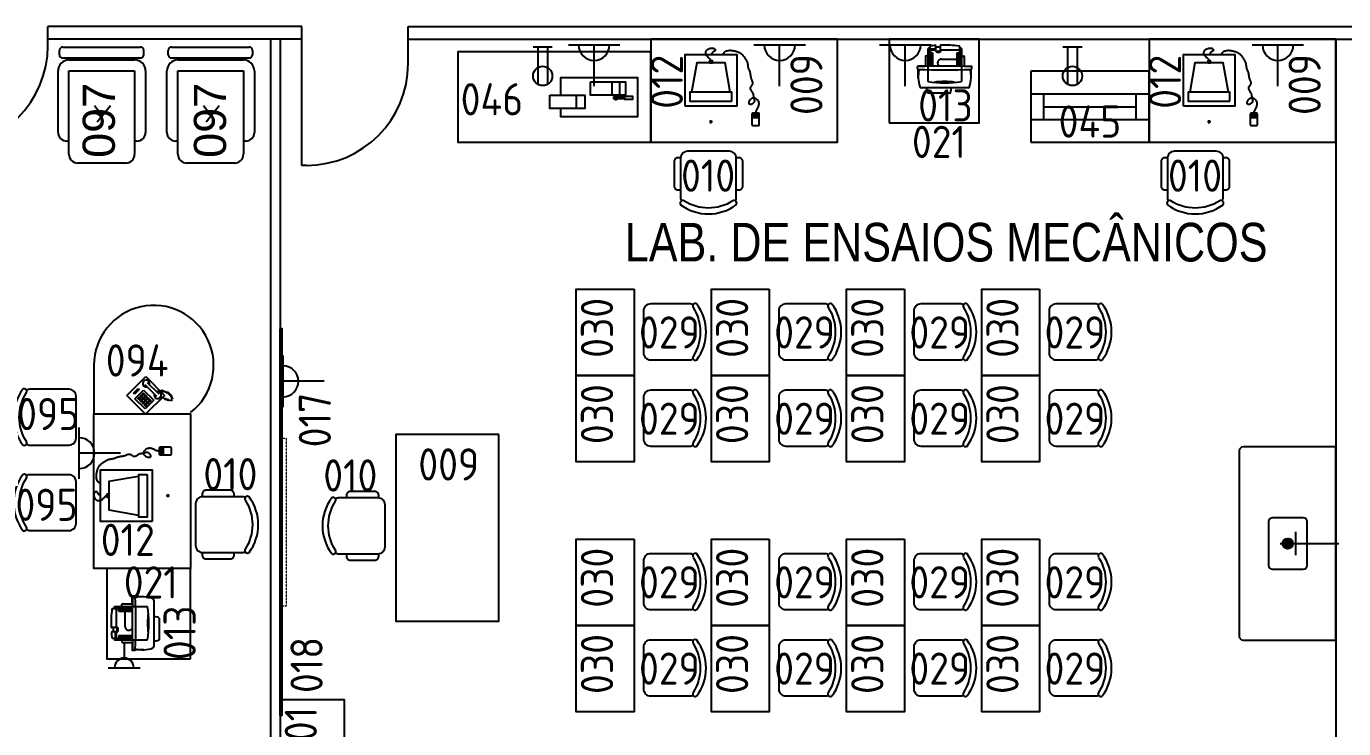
# Model space of a CAD drawing. Header units: millimetres. Extents: x 18768 to 1484868, y -11027 to 520152.
# Drawn here: x 198783 to 209015, y 401520 to 406973 of the extents above; entities that cross this region are included whole.
import ezdxf
from ezdxf.enums import TextEntityAlignment as Align

# ---------------------------------------------------------------- set-up
doc = ezdxf.new("R2010")
doc.units = ezdxf.units.MM
doc.linetypes.add('HIDDEN', pattern=[0.375, 0.25, -0.125])
for name, color, linetype in [('025', 3, 'Continuous'), ('1-PAREDES', 7, 'Continuous'), ('L018-SIMBOLO1', 3, 'Continuous'), ('L025-CONTORNO', 7, 'Continuous'), ('L025-IMPLANTAÇÃO', 1, 'Continuous'), ('L025-TEXTO', 7, 'Continuous'), ('L035-ARRANJO-ADQUIRIR', 102, 'Continuous'), ('L035-ARRANJO-EXISTENTE', 180, 'Continuous'), ('L035-TEXTO', 40, 'Continuous'), ('PAREDES', 7, 'Continuous')]:
    doc.layers.add(name, color=color, linetype=linetype)
doc.styles.add('ISO-CP--18', font='isocp.shx', dxfattribs={"width": 0.75, "height": 180})
doc.styles.add('ISO-CP--25', font='isocp.shx', dxfattribs={"height": 250})
doc.styles.get("Standard").update_dxf_attribs({"font": 'arial.ttf'})

# ---------------------------------------------------------------- blocks, each defined once
blk = doc.blocks.new('BL_SENAI_id9330510070')
at = {"layer": 'L035-ARRANJO-ADQUIRIR', "color": 0, "linetype": 'ByBlock', "lineweight": -2}
for p, q in [((0, 550), (0, 0)), ((920, 550), (0, 550)), ((920, 0), (920, 550)), ((0, 375), (920, 375)), ((100, 375), (100, 175)), ((820, 175), (820, 375)), ((100, 275), (820, 275)), ((0, 175), (920, 175)), ((0, 0), (920, 0))]:
    blk.add_line(p, q, dxfattribs=at)
at = {"layer": 'L025-TEXTO', "style": 'ISO-CP--25'}
blk.add_attdef('rmp_mt_codmaterial', (15, 15), '', height=40, dxfattribs=at)
at = {"layer": 'L025-TEXTO', "style": 'ISO-CP--25', "flags": 1}
for tag in ['rmp_mt_nomeunid', 'rmp_mt_potencia', 'rmp_mt_cod']:
    blk.add_attdef(tag, (15, 15), '', height=40, dxfattribs=at)
blk = doc.blocks.new('BL_SENAI_id9320220810')
at = {"layer": 'L025-CONTORNO', "color": 0}
blk.add_lwpolyline([(-688, 238), (112, 238), (112, 1688), (-688, 1688)], close=True, dxfattribs=at)
at = {"layer": 'L025-TEXTO', "style": 'ISO-CP--25'}
blk.add_attdef('rmp_mt_codmaterial', (15, 15), '', height=40, dxfattribs=at)
at = {"layer": 'L025-TEXTO', "style": 'ISO-CP--25', "flags": 1}
for tag in ['rmp_mt_nomeunid', 'rmp_mt_potencia', 'rmp_mt_cod']:
    blk.add_attdef(tag, (15, 15), '', height=40, dxfattribs=at)
blk = doc.blocks.new('BL_SENAI_id9320211380')
at = {"layer": 'L035-ARRANJO-ADQUIRIR', "color": 0}
for points in [[(388, -137, 0.129448), (395, -110), (395, 195, 0.414214), (341, 249), (16, 249, 0.414214), (-38, 195), (-38, -112, 0.120944), (-32, -137)], [(-38, 199), (-58, 199, 0.414214), (-88, 169), (-88, -21, 0.414214), (-58, -51), (-38, -51)], [(395, -51), (415, -51, 0.414214), (445, -21), (445, 169, 0.414214), (415, 199), (395, 199)], [(368, -137, -0.290756), (-12, -137, 0.829608), (-38, -166, 0.333333), (394, -166, 0.829608), (368, -137)]]:
    blk.add_lwpolyline(points, format="xyb", dxfattribs=at)
at = {"layer": 'L025-TEXTO', "style": 'ISO-CP--25'}
blk.add_attdef('rmp_mt_codmaterial', (15, 15), '', height=40, dxfattribs=at)
at = {"layer": 'L025-TEXTO', "style": 'ISO-CP--25', "flags": 1}
for tag in ['rmp_mt_nomeunid', 'rmp_mt_potencia', 'rmp_mt_cod']:
    blk.add_attdef(tag, (15, 15), '', height=40, dxfattribs=at)
blk = doc.blocks.new('BL_SENAI_id9300159197')
at = {"layer": 'L025-CONTORNO', "color": 0, "linetype": 'HIDDEN', "lineweight": 9}
blk.add_lwpolyline([(-650, -50), (650, -50), (650, 0), (-650, 0)], close=True, dxfattribs=at)
at = {"layer": 'L025-TEXTO', "lineweight": 9, "style": 'ISO-CP--25'}
blk.add_attdef('rmp_mt_codmaterial', (15, 15), '', height=40, dxfattribs=at)
at = {"layer": 'L025-TEXTO', "lineweight": 9, "style": 'ISO-CP--25', "flags": 1}
for tag in ['rmp_mt_nomeunid', 'rmp_mt_potencia', 'rmp_mt_cod']:
    blk.add_attdef(tag, (15, 15), '', height=40, dxfattribs=at)
blk = doc.blocks.new('BL_SENAI_id9320290690')
at = {"layer": 'L025-CONTORNO', "color": 0}
blk.add_lwpolyline([(-3131, 134), (-131, 134), (-131, 152), (-3131, 152)], close=True, dxfattribs=at)
at = {"layer": 'L025-TEXTO', "style": 'ISO-CP--25'}
blk.add_attdef('rmp_mt_codmaterial', (15, 15), '', height=40, dxfattribs=at)
at = {"layer": 'L025-TEXTO', "style": 'ISO-CP--25', "flags": 1}
for tag in ['rmp_mt_nomeunid', 'rmp_mt_potencia', 'rmp_mt_cod']:
    blk.add_attdef(tag, (15, 15), '', height=40, dxfattribs=at)
blk = doc.blocks.new('BL_SENAI_id9320211390')
at = {"layer": 'L035-ARRANJO-EXISTENTE', "color": 0}
blk.add_lwpolyline([(577, -153), (-93, -153), (-93, 297), (577, 297)], close=True, dxfattribs=at)
at = {"layer": 'L025-TEXTO', "style": 'ISO-CP--25'}
blk.add_attdef('rmp_mt_codmaterial', (15, 15), '', height=40, dxfattribs=at)
at = {"layer": 'L025-TEXTO', "style": 'ISO-CP--25', "flags": 1}
for tag in ['rmp_mt_nomeunid', 'rmp_mt_potencia', 'rmp_mt_cod']:
    blk.add_attdef(tag, (15, 15), '', height=40, dxfattribs=at)
blk = doc.blocks.new('BL_SENAI_id9370710510')
at = {"layer": 'L035-ARRANJO-ADQUIRIR', "color": 0}
for p, q in [((185, 107), (161, 107)), ((173, 95), (173, 119)), ((491, 168), (491, 85)), ((491, 142), (549, 142)), ((491, 141), (549, 141)), ((495, 168), (495, 145)), ((511, 168), (495, 168)), ((495, 145), (511, 145)), ((542, 174), (498, 174)), ((511, 145), (511, 168)), ((529, 168), (512, 168)), ((512, 168), (512, 145)), ((512, 145), (529, 145)), ((529, 145), (529, 168)), ((530, 168), (530, 145)), ((546, 168), (530, 168)), ((530, 145), (546, 145)), ((546, 145), (546, 168)), ((549, 85), (549, 168)), ((498, 78), (542, 78))]:
    blk.add_line(p, q, dxfattribs=at)
for points in [[(-27, 229), (-27, 629), (373, 629), (373, 229)], [(162, 566), (184, 566), (184, 581), (162, 581)], [(335, 266), (335, 336), (10, 336), (10, 266)]]:
    blk.add_lwpolyline(points, close=True, dxfattribs=at)
for points in [[(173, 581), (172, 586), (170, 590), (168, 593), (165, 596), (162, 598), (160, 599), (158, 600), (156, 602), (154, 603), (153, 604), (152, 606), (152, 607), (152, 609), (151, 610), (151, 611), (150, 612), (149, 613), (148, 614), (146, 615), (145, 616), (143, 617), (141, 618), (139, 620), (138, 622), (136, 624), (135, 627), (134, 630), (133, 633), (133, 637), (133, 640), (133, 644), (133, 647), (134, 650), (134, 653), (135, 656), (137, 658), (138, 661), (140, 663), (142, 665), (144, 667), (146, 668), (148, 670), (151, 671), (153, 672), (156, 673), (158, 674), (160, 675), (162, 676), (164, 676), (166, 677), (168, 678), (170, 678), (172, 679), (174, 679), (175, 679), (177, 680), (179, 680), (180, 680), (182, 680), (183, 680), (185, 680), (187, 680), (189, 679), (190, 679), (192, 678), (194, 678), (195, 677), (197, 676), (199, 675), (200, 674), (201, 672), (203, 671), (204, 670), (205, 669), (205, 667), (206, 666), (206, 665), (206, 664), (206, 663), (206, 662), (205, 660), (205, 659), (204, 658), (203, 658), (201, 657), (200, 656), (199, 655), (197, 654), (196, 653), (194, 653), (193, 652), (191, 651), (190, 650), (189, 649), (187, 648), (186, 647), (185, 645), (184, 644), (183, 642), (182, 640), (181, 637), (179, 635), (176, 632), (173, 629)], [(268, 629), (272, 638), (277, 645), (282, 650), (288, 655), (294, 657), (300, 659), (307, 661), (313, 661), (320, 662), (326, 662), (332, 661), (338, 661), (343, 660), (349, 659), (355, 658), (360, 657), (366, 656), (371, 654), (377, 652), (382, 651), (387, 649), (392, 646), (397, 644), (402, 641), (406, 637), (411, 634), (415, 630), (419, 626), (422, 621), (426, 617), (430, 612), (433, 607), (437, 602), (440, 597), (443, 591), (447, 586), (449, 580), (452, 575), (454, 570), (456, 565), (457, 560), (458, 555), (459, 550), (460, 545), (460, 540), (461, 535), (461, 531), (462, 526), (464, 521), (466, 516), (467, 511), (470, 507), (472, 502), (474, 496), (475, 491), (477, 486), (478, 481), (479, 475), (480, 470), (481, 465), (481, 459), (482, 454), (483, 449), (484, 445), (486, 440), (487, 436), (489, 432), (491, 428), (492, 425), (494, 421), (495, 418), (496, 415), (496, 411), (496, 408), (496, 405), (495, 402), (494, 398), (493, 395), (492, 393), (490, 390), (488, 387), (486, 385), (484, 382), (482, 380), (481, 377), (480, 375), (479, 372), (479, 369), (479, 366), (479, 362), (481, 359), (482, 355), (484, 352), (486, 348), (488, 345), (490, 342), (492, 338), (493, 336), (495, 333), (497, 331), (498, 329), (499, 327), (500, 326), (501, 325), (501, 325), (501, 324), (501, 324), (501, 324), (501, 324), (500, 323), (500, 322), (501, 319), (501, 316), (502, 312), (503, 308), (504, 303), (505, 298), (506, 293), (507, 287), (508, 283), (509, 278), (510, 275), (511, 271), (511, 268), (511, 265), (510, 262), (509, 259), (507, 257), (505, 254), (502, 251), (498, 248), (495, 246), (491, 244), (487, 242), (483, 241), (480, 241), (477, 241), (475, 242), (473, 243), (471, 245), (470, 247), (469, 250), (469, 253), (469, 256), (469, 259), (470, 262), (471, 265), (472, 268), (473, 271), (475, 274), (477, 277), (479, 280), (482, 283), (485, 286), (488, 289), (491, 291), (495, 293), (498, 294), (503, 294), (507, 293), (512, 292), (517, 290), (522, 287), (527, 283), (531, 279), (536, 274), (539, 269), (542, 263), (543, 257), (544, 251), (544, 245), (543, 239), (542, 233), (540, 227), (538, 221), (536, 216), (533, 210), (530, 205), (528, 199), (525, 194), (523, 189), (521, 183), (520, 177), (520, 174)], [(323, 336), (283, 566), (63, 566), (23, 336)]]:
    blk.add_lwpolyline(points, dxfattribs=at)
for centre, start, end in [((498, 168), 90, 180), ((542, 168), 0, 90), ((498, 85), 180, 270), ((542, 85), 270, 0)]:
    blk.add_arc(centre, 6.72, start, end, dxfattribs=at)
at = {"layer": 'L025-TEXTO', "style": 'ISO-CP--25'}
blk.add_attdef('rmp_mt_codmaterial', (15, 15), '', height=40, dxfattribs=at)
at = {"layer": 'L025-TEXTO', "style": 'ISO-CP--25', "flags": 1}
for tag in ['rmp_mt_nomeunid', 'rmp_mt_potencia', 'rmp_mt_cod']:
    blk.add_attdef(tag, (15, 15), '', height=40, dxfattribs=at)
blk = doc.blocks.new('BL_SENAI_id9320220790')
at = {"layer": 'L025-CONTORNO', "color": 0}
blk.add_lwpolyline([(0, 0), (0, 700), (-650, 700), (-650, 0)], close=True, dxfattribs=at)
at = {"layer": 'L025-TEXTO', "style": 'ISO-CP--18'}
blk.add_attdef('rmp_mt_codmaterial', (15, 15), '', height=40, dxfattribs=at)
at = {"layer": 'L025-TEXTO', "style": 'ISO-CP--18', "flags": 1}
for tag in ['rmp_mt_nomeunid', 'rmp_mt_potencia', 'rmp_mt_cod']:
    blk.add_attdef(tag, (15, 15), '', height=40, dxfattribs=at)
blk = doc.blocks.new('BL_SENAI_id9370720080')
at = {"layer": 'L035-ARRANJO-EXISTENTE', "color": 0}
for p, q in [((-92, 413), (-24, 413)), ((-21, 418), (-3, 418)), ((0, 357), (0, 415)), ((-209, 167), (-209, 337)), ((-169, 28), (-169, 387)), ((136, 337), (-119, 337)), ((76, 357), (-1, 357)), ((154, 322), (0, 322)), ((104, 317), (0, 317)), ((79, 337), (79, 354)), ((104, 302), (104, 322)), ((124, 285), (124, 322)), ((132, 285), (132, 322)), ((139, 322), (139, 334)), ((104, 305), (0, 305)), ((104, 302), (0, 302)), ((55, 232), (55, 112)), ((124, 92), (124, 240)), ((124, 240), (161, 240)), ((126, 275), (158, 275)), ((104, 112), (0, 112)), ((104, 110), (0, 110)), ((104, 112), (104, 92)), ((136, 77), (-119, 77)), ((-92, 2), (-24, 2)), ((76, 57), (-1, 57)), ((104, 97), (0, 97)), ((154, 92), (0, 92)), ((0, 57), (0, 0)), ((79, 77), (79, 60)), ((139, 80), (139, 92)), ((-21, -3), (-3, -3))]:
    blk.add_line(p, q, dxfattribs=at)
for centre, radius, start, end in [((-82, 161), 252, 76.9063, 107.7571), ((4596, 207), 4625, 177.4284, 182.5716), ((-21, 415), 3, 90, 177.4284), ((-7, 415), 3, 2.5716, 90), ((-4624, 207), 4625, 357.4284, 2.5716), ((-3, 415), 3, 0, 90), ((-154, 387), 15, 107.7571, 180), ((721, 207), 850, 171.2026, 188.7974), ((76, 354), 3, 0, 90), ((136, 334), 3, 0, 90), ((154, 319), 3, 7.2919, 90), ((-721, 207), 885, 4.5759, 7.2919), ((-636, 207), 517, 351.0985, 8.9015), ((25, 232), 30, 0, 142.3429), ((137, 257), 28.3, 123.367, 236.633), ((137, 257), 20.8, 123.367, 227.8145), ((119, 285), 5, 303.367, 0), ((119, 230), 5, 0, 56.633), ((122, 240), 2, 0, 47.8145), ((119, 285), 12.5, 303.367, 0), ((-721, 207), 870, 2.1781, 4.441), ((-721, 207), 885, 352.7081, 1.9536), ((158, 278), 3, 270, 4.5759), ((161, 237), 3, 1.9536, 90), ((-154, 28), 15, 180, 252.2429), ((-82, 254), 252, 252.2429, 283.0937), ((-3, 0), 3, 270, 0), ((76, 60), 3, 270, 0), ((136, 80), 3, 270, 0), ((154, 95), 3, 270, 352.7081), ((-21, 0), 3, 182.5716, 270), ((-7, 0), 3, 270, 357.4284)]:
    blk.add_arc(centre, radius, start, end, dxfattribs=at)
at = {"layer": 'L035-ARRANJO-EXISTENTE', "color": 0, "extrusion": (0, 0, -1)}
blk.add_ellipse((-169, 337), major_axis=(40, 0), ratio=0.25, start_param=3.141593, end_param=4.712389, dxfattribs=at)
at = {"layer": 'L035-ARRANJO-EXISTENTE', "color": 0}
blk.add_ellipse((-169, 167), major_axis=(40, 0), ratio=0.25, start_param=3.141593, end_param=4.712389, dxfattribs=at)
at = {"layer": 'L025-TEXTO', "style": 'ISO-CP--18'}
blk.add_attdef('rmp_mt_codmaterial', (15, 15), '', height=40, dxfattribs=at)
at = {"layer": 'L025-TEXTO', "style": 'ISO-CP--18', "flags": 1}
for tag in ['rmp_mt_nomeunid', 'rmp_mt_potencia', 'rmp_mt_cod']:
    blk.add_attdef(tag, (15, 15), '', height=40, dxfattribs=at)
blk = doc.blocks.new('BL_SENAI_id9330391500')
at = {"layer": 'L035-ARRANJO-ADQUIRIR', "color": 0, "linetype": 'ByBlock', "lineweight": -2}
for p, q in [((1196, 468), (1196, 365)), ((1256, 468), (1256, 365)), ((920, 365), (920, 261)), ((1210, 352), (1210, 336)), ((1296, 352), (1210, 352)), ((1296, 336), (1210, 336)), ((1296, 336), (1210, 336)), ((1218, 365), (1218, 352)), ((1218, 336), (1218, 328)), ((1234, 328), (1218, 328)), ((1234, 365), (1234, 352)), ((1234, 336), (1234, 328))]:
    blk.add_line(p, q, dxfattribs=at)
for points in [[(1500, 0), (1500, 0), (1500, 700), (1500, 700), (0, 700), (0, 700), (0, 0), (0, 0)], [(1031, 468), (1301, 468), (1301, 365), (1031, 365)], [(715, 365), (985, 365), (985, 261), (715, 261)], [(1296, 358), (1356, 358), (1356, 331), (1296, 331)]]:
    blk.add_lwpolyline(points, close=True, dxfattribs=at)
blk.add_lwpolyline([(798, 261), (798, 199), (1398, 199), (1398, 499), (798, 499), (798, 365)], dxfattribs=at)
at = {"layer": 'L025-TEXTO', "style": 'ISO-CP--25'}
blk.add_attdef('rmp_mt_codmaterial', (15, 15), '', height=40, dxfattribs=at)
at = {"layer": 'L025-TEXTO', "style": 'ISO-CP--25', "flags": 1}
for tag in ['rmp_mt_nomeunid', 'rmp_mt_potencia', 'rmp_mt_cod']:
    blk.add_attdef(tag, (15, 15), '', height=40, dxfattribs=at)
blk = doc.blocks.new('BL_SENAI_id9320260060')
at = {"layer": '025', "color": 0}
blk.add_lwpolyline([(-1269, -8), (1, -8), (1, 492), (-1269, 492)], close=True, dxfattribs=at)
at = {"layer": 'L025-TEXTO', "style": 'ISO-CP--18'}
blk.add_attdef('rmp_mt_codmaterial', (15, 15), '', height=40, dxfattribs=at)
at = {"layer": 'L025-TEXTO', "style": 'ISO-CP--18', "flags": 1}
for tag in ['rmp_mt_nomeunid', 'rmp_mt_potencia', 'rmp_mt_cod']:
    blk.add_attdef(tag, (15, 15), '', height=40, dxfattribs=at)
blk = doc.blocks.new('BL_SENAI_id9320211210')
at = {"layer": 'L035-ARRANJO-EXISTENTE', "color": 0}
for points in [[(246, 239, 0.129448), (219, 246), (-85, 246, 0.414214), (-139, 192), (-139, -134, 0.414214), (-85, -188), (221, -188, 0.120944), (246, -181)], [(246, 218, -0.290756), (246, -161, 0.829608), (275, -188, 0.333333), (275, 245, 0.829608), (246, 219)]]:
    blk.add_lwpolyline(points, format="xyb", dxfattribs=at)
at = {"layer": 'L025-TEXTO', "style": 'ISO-CP--25'}
blk.add_attdef('rmp_mt_codmaterial', (15, 15), '', height=40, dxfattribs=at)
at = {"layer": 'L025-TEXTO', "style": 'ISO-CP--25', "flags": 1}
for tag in ['rmp_mt_nomeunid', 'rmp_mt_potencia', 'rmp_mt_cod']:
    blk.add_attdef(tag, (15, 15), '', height=40, dxfattribs=at)
blk = doc.blocks.new('BL_SENAI_id9320291110')
for p, q in [((-185, -49), (-185, 555)), ((-160, 580), (-126, 580)), ((-100, 555), (-100, -49)), ((0, 595), (477, 595)), ((545, 527), (545, 510)), ((-85, 0), (-85, 510)), ((0, 510), (647, 510)), ((0, 0), (0, 510)), ((715, 442), (715, 68)), ((647, 0), (0, 0)), ((-126, -74), (-160, -74)), ((477, -85), (0, -85)), ((545, 0), (545, -17))]:
    blk.add_line(p, q)
for centre, radius, start, end in [((-160, 555), 25.5, 90, 180), ((-126, 555), 25.5, 0, 90), ((0, 510), 85, 90, 180), ((477, 527), 68, 360, 90), ((647, 442), 68, 360, 90), ((0, 0), 85, 180, 270), ((647, 68), 68, 270, 0), ((-160, -49), 25.5, 180, 270), ((-126, -49), 25.5, 270, 360), ((477, -17), 68, 270, 360)]:
    blk.add_arc(centre, radius, start, end)
at = {"layer": 'L025-CONTORNO'}
for p, q in [((271, 322), (397, 219)), ((349, 259), (272, 198))]:
    blk.add_line(p, q, dxfattribs=at)
at = {"layer": 'L025-TEXTO'}
blk.add_attdef('rmp_mt_codmaterial', (89, 56), '', height=40, dxfattribs=at)
at = {"layer": 'L025-TEXTO', "flags": 1}
for tag in ['rmp_mt_nomeunid', 'rmp_mt_potencia', 'rmp_mt_cod']:
    blk.add_attdef(tag, (89, 56), '', height=40, dxfattribs=at)
blk = doc.blocks.new('BL_SENAI_id9320210370')
at = {"layer": 'L035-ARRANJO-ADQUIRIR', "color": 0}
for points in [[(-146, 159, 0.129448), (-139, 186), (-139, 490, 0.414214), (-193, 544), (-518, 544, 0.414214), (-572, 490), (-572, 184, 0.120944), (-566, 159)], [(-166, 158, -0.290756), (-546, 158, 0.829608), (-572, 130, 0.333333), (-140, 130, 0.829608), (-166, 158)]]:
    blk.add_lwpolyline(points, format="xyb", dxfattribs=at)
at = {"layer": 'L025-TEXTO', "style": 'ISO-CP--25'}
blk.add_attdef('rmp_mt_codmaterial', (15, 15), '', height=40, dxfattribs=at)
at = {"layer": 'L025-TEXTO', "style": 'ISO-CP--25', "flags": 1}
for tag in ['rmp_mt_nomeunid', 'rmp_mt_potencia', 'rmp_mt_cod']:
    blk.add_attdef(tag, (15, 15), '', height=40, dxfattribs=at)
blk = doc.blocks.new('BL_SENAI_id9320221610')
at = {"layer": 'L035-ARRANJO-ADQUIRIR', "color": 0}
blk.add_line((-640, -321), (-262, -321), dxfattribs=at)
blk.add_lwpolyline([(-262, 429), (938, 429), (938, -321), (-262, -321)], close=True, dxfattribs=at)
blk.add_arc((-640, 144), 465, 37.7997, 270, dxfattribs=at)
at = {"layer": 'L025-TEXTO', "style": 'ISO-CP--25'}
blk.add_attdef('rmp_mt_codmaterial', (15, 15), '', height=40, dxfattribs=at)
at = {"layer": 'L025-TEXTO', "style": 'ISO-CP--25', "flags": 1}
for tag in ['rmp_mt_nomeunid', 'rmp_mt_potencia', 'rmp_mt_cod']:
    blk.add_attdef(tag, (15, 15), '', height=40, dxfattribs=at)
blk = doc.blocks.new('RECTANG')
for p, q in [((1, 1), (0, 1)), ((0, 1), (0, 0)), ((1, 0), (1, 1)), ((0, 0), (1, 0))]:
    blk.add_line(p, q)

msp = doc.modelspace()

# ---------------------------------------------------------------- hatches: boundary and pattern name
at = {"layer": 'L025-IMPLANTAÇÃO', "linetype": 'Continuous'}
h = msp.add_hatch(dxfattribs=at)
h.set_pattern_fill('ANSI31', color=256, scale=16, angle=630, style=0)
h.set_pattern_definition([(315, (132094.5776, 488659.6398), (1.414213562, 1.414213562), [])])
h.paths.add_polyline_path([(208621.154, 402956.675, 0.414213562), (208581.154, 402996.675, 0.414213562), (208541.154, 402956.675)])
h.paths.add_polyline_path([(208581.154, 402916.675, 0.414213562), (208621.154, 402956.675), (208541.154, 402956.675, 0.414213562)])

# ---------------------------------------------------------------- linework, layer by layer
at = {"layer": '1-PAREDES'}
for q in [(208954.692, 399430.928), (208954.692, 399373.687)]:
    msp.add_line((208954.692, 406873.687), q, dxfattribs=at)
at = {"layer": 'DEFPOINTS'}
for p, q in [((200923.482, 406874.251), (200923.482, 406972.687)), ((201748.482, 406683.38), (201748.482, 406972.687)), ((200958.482, 405893.38), (200923.482, 405893.38))]:
    msp.add_line(p, q, dxfattribs=at)
at = {"layer": 'L018-SIMBOLO1'}
for p, q in [((202718.437, 406812.641), (202868.437, 406812.641)), ((202755.937, 406812.641), (202755.937, 406522.689)), ((202830.937, 406812.641), (202830.937, 406522.689)), ((206833.598, 406812.641), (206983.598, 406812.641)), ((206871.098, 406812.641), (206871.098, 406522.689)), ((206946.098, 406812.641), (206946.098, 406522.689)), ((199704.105, 404190.582), (199793.908, 404100.779)), ((199722.066, 404208.542), (199811.869, 404118.74)), ((199674.291, 404099.984), (199674.291, 404099.984)), ((199691.129, 404116.822), (199691.129, 404116.822)), ((199707.967, 404099.984), (199707.967, 404099.984)), ((199825.007, 404142.07), (199839.375, 404149.254)), ((199826.826, 404098.552), (199853.743, 404084.596)), ((199835.783, 404138.478), (199850.151, 404145.662)), ((199846.559, 404134.886), (199860.928, 404142.07)), ((199853.743, 404077.412), (199868.112, 404084.596)), ((199857.336, 404131.294), (199871.704, 404138.478)), ((199868.112, 404127.702), (199882.48, 404134.886)), ((199878.888, 404124.109), (199893.257, 404131.294)), ((199886.072, 404116.925), (199900.441, 404124.109)), ((199893.257, 404109.741), (199907.625, 404116.925)), ((199900.441, 404102.557), (199914.809, 404109.741)), ((199904.033, 404091.78), (199918.401, 404098.965)), ((199907.625, 404081.004), (199921.993, 404088.188)), ((199657.453, 404083.146), (199657.453, 404083.146)), ((199674.291, 404066.308), (199674.291, 404066.308)), ((199691.129, 404083.146), (199691.129, 404083.146)), ((199691.129, 404049.47), (199691.129, 404049.47)), ((199707.967, 404066.308), (199707.967, 404066.308)), ((199707.967, 404032.632), (199707.967, 404032.632)), ((199724.805, 404083.146), (199724.805, 404083.146)), ((199724.805, 404049.47), (199724.805, 404049.47)), ((199741.643, 404066.308), (199741.643, 404066.308)), ((199864.52, 404073.82), (199878.888, 404081.004)), ((199875.296, 404070.228), (199889.664, 404077.412)), ((199886.072, 404066.636), (199900.441, 404073.82)), ((199904.287, 404067.436), (199918.656, 404074.62)), ((199542.641, 402192.36), (199542.641, 402067.36)), ((199417.641, 401992.36), (199667.641, 401992.36))]:
    msp.add_line(p, q, dxfattribs=at)
for points in [[(199657.453, 404074.661), (199665.938, 404083.146), (199657.453, 404091.632), (199648.968, 404083.146)], [(199674.291, 404091.499), (199682.776, 404099.984), (199674.291, 404108.47), (199665.806, 404099.984)], [(199691.129, 404108.337), (199699.614, 404116.822), (199691.129, 404125.308), (199682.644, 404116.822)], [(199691.129, 404074.661), (199699.614, 404083.146), (199691.129, 404091.632), (199682.644, 404083.146)], [(199707.967, 404091.499), (199716.452, 404099.984), (199707.967, 404108.47), (199699.482, 404099.984)], [(199724.805, 404074.661), (199733.29, 404083.146), (199724.805, 404091.632), (199716.32, 404083.146)], [(199674.291, 404057.823), (199682.776, 404066.308), (199674.291, 404074.794), (199665.806, 404066.308)], [(199691.129, 404040.985), (199699.614, 404049.47), (199691.129, 404057.956), (199682.644, 404049.47)], [(199707.967, 404057.823), (199716.452, 404066.308), (199707.967, 404074.794), (199699.482, 404066.308)], [(199707.967, 404024.147), (199716.452, 404032.632), (199707.967, 404041.118), (199699.482, 404032.632)], [(199724.805, 404040.985), (199733.29, 404049.47), (199724.805, 404057.956), (199716.32, 404049.47)], [(199741.643, 404057.823), (199750.128, 404066.308), (199741.643, 404074.794), (199733.158, 404066.308)]]:
    msp.add_lwpolyline(points, close=True, dxfattribs=at)
for centre in [(202793.437, 406587.641), (206908.598, 406587.641)]:
    msp.add_circle(centre, 75, dxfattribs=at)
for centre, radius, start, end in [((199713.086, 404199.562), 26.623, 343.4914645, 286.5085355), ((199802.888, 404109.76), 26.623, 163.4914645, 106.5085355), ((199542.641, 401992.36), 75, 0, 180)]:
    msp.add_arc(centre, radius, start, end, dxfattribs=at)
at = {"layer": 'L025-IMPLANTAÇÃO', "linetype": 'Continuous'}
for p, q in [((208641.84, 403047.078), (208641.84, 402867.078)), ((208521.84, 402957.078), (208976.84, 402957.078))]:
    msp.add_line(p, q, dxfattribs=at)
for points in [[(208234.692, 402207.078), (208954.692, 402207.078), (208954.692, 403707.078), (208234.692, 403707.078, 0.414213562), (208204.692, 403677.078), (208204.692, 402237.078, 0.414213562)], [(208431.84, 403127.078), (208431.84, 402787.078, 0.414213562), (208461.84, 402757.078), (208701.84, 402757.078, 0.414213562), (208731.84, 402787.078), (208731.84, 403127.078, 0.414213562), (208701.84, 403157.078), (208461.84, 403157.078, 0.414213562)]]:
    msp.add_lwpolyline(points, format="xyb", close=True, dxfattribs=at)
msp.add_circle((208581.154, 402956.675), 40, dxfattribs=at)
at = {"layer": 'L035-ARRANJO-ADQUIRIR', "color": 100}
for p, q in [((202992.761, 406828.156), (203392.761, 406828.156)), ((203192.761, 406508.156), (203192.761, 406828.156)), ((204434.294, 406828.156), (204834.294, 406828.156)), ((204634.294, 406508.156), (204634.294, 406828.156)), ((205410.329, 406828.156), (205810.329, 406828.156)), ((205610.329, 406508.156), (205610.329, 406828.156)), ((208304.294, 406828.156), (208704.294, 406828.156)), ((208504.294, 406508.156), (208504.294, 406828.156)), ((200776.652, 404016.62), (200776.652, 404416.62)), ((201096.652, 404216.62), (200776.652, 404216.62)), ((199192.822, 403458.625), (199192.822, 403858.625)), ((199512.822, 403658.625), (199192.822, 403658.625))]:
    msp.add_line(p, q, dxfattribs=at)
for centre, start, end in [((203192.761, 406828.156), 180, 0), ((204634.294, 406828.156), 180, 0), ((205610.329, 406828.156), 180, 0), ((208504.294, 406828.156), 180, 0), ((200776.652, 404216.62), 270, 90), ((199192.822, 403658.625), 270, 90)]:
    msp.add_arc(centre, 120, start, end, dxfattribs=at)
at = {"layer": 'PAREDES'}
for p, q in [((200923.482, 406972.687), (198949.926, 406972.687)), ((198949.926, 406822.687), (198949.926, 406972.687)), ((201748.482, 406972.687), (209187.176, 406972.687)), ((200923.482, 406873.687), (198949.926, 406873.687)), ((200678.375, 406873.687), (200678.375, 399373.687)), ((200753.375, 406873.687), (200753.375, 399373.687)), ((200923.482, 405893.38), (200923.482, 406874.251)), ((201748.482, 406873.687), (209187.176, 406873.687))]:
    msp.add_line(p, q, dxfattribs=at)
for centre in [(198159.926, 406822.687), (200958.482, 406683.38)]:
    msp.add_arc(centre, 790, 270, 0, dxfattribs=at)

# ---------------------------------------------------------------- block references
at = {"layer": 'L018-SIMBOLO1', "rotation": 45}
for p, xscale, yscale, zscale in [((199856.006, 404107.578), -208.4141715587441, 205.8434585058421, 208.4141715587442), ((199660.259, 404153.305), -51.5937499999953, 11.90625, 51.59375), ((199772.513, 404069.115), -95.25000000001029, 111.125, 95.25)]:
    msp.add_blockref('RECTANG', p, dxfattribs=dict(at, xscale=xscale, yscale=yscale, zscale=zscale))
at = {"layer": 'L035-ARRANJO-ADQUIRIR'}
ref = msp.add_blockref('BL_SENAI_id9320220810', (203396.525, 406185.511), dxfattribs=dict(at, rotation=270))
ref.add_attrib('rmp_mt_codmaterial', '009', dxfattribs={"layer": 'L025-TEXTO', "height": 250, "rotation": 90, "style": 'ISO-CP--25'}).set_placement((204967.145, 406521.118), align=Align.CENTER)
ref = msp.add_blockref('BL_SENAI_id9320220790', (205484.692, 406223.687), dxfattribs=dict(at, rotation=270))
ref.add_attrib('rmp_mt_codmaterial', '021', dxfattribs={"layer": 'L025-TEXTO', "height": 250, "style": 'ISO-CP--18'}).set_placement((205871.638, 406075.881), align=Align.MIDDLE)
ref = msp.add_blockref('BL_SENAI_id9320220810', (207266.525, 406185.511), dxfattribs=dict(at, rotation=270))
ref.add_attrib('rmp_mt_codmaterial', '009', dxfattribs={"layer": 'L025-TEXTO', "height": 250, "rotation": 90, "style": 'ISO-CP--25'}).set_placement((208837.145, 406521.118), align=Align.CENTER)
ref = msp.add_blockref('BL_SENAI_id9320291110', (199113.863, 406626.512), dxfattribs=dict(at, rotation=270))
ref.add_attrib('rmp_mt_codmaterial', '097', (199470.521, 405951.705), dxfattribs={"layer": 'L025-TEXTO', "height": 250, "rotation": 90})
ref = msp.add_blockref('BL_SENAI_id9320291110', (199959.527, 406626.512), dxfattribs=dict(at, rotation=270))
ref.add_attrib('rmp_mt_codmaterial', '097', (200334.01, 405951.705), dxfattribs={"layer": 'L025-TEXTO', "height": 250, "rotation": 90})
ref = msp.add_blockref('BL_SENAI_id9330391500', (202134.692, 406073.687), dxfattribs=at)
ref.add_attrib('rmp_mt_codmaterial', '046', dxfattribs={"layer": 'L025-TEXTO', "height": 250, "style": 'ISO-CP--25'}).set_placement((202399.195, 406407.023), align=Align.MIDDLE)
ref = msp.add_blockref('BL_SENAI_id9370710510', (203927.328, 406124.543), dxfattribs=at)
ref.add_attrib('rmp_mt_codmaterial', '012', dxfattribs={"layer": 'L025-TEXTO', "height": 250, "rotation": 90, "style": 'ISO-CP--25'}).set_placement((203757.745, 406542.421), align=Align.MIDDLE)
ref = msp.add_blockref('BL_SENAI_id9370720080', (206123.462, 406663.26), dxfattribs=dict(at, rotation=89.99999999999999))
ref.add_attrib('rmp_mt_codmaterial', '013', dxfattribs={"layer": 'L025-TEXTO', "height": 250, "style": 'ISO-CP--18'}).set_placement((205922.452, 406233.854), align=Align.CENTER)
ref = msp.add_blockref('BL_SENAI_id9370710510', (207797.328, 406124.543), dxfattribs=at)
ref.add_attrib('rmp_mt_codmaterial', '012', dxfattribs={"layer": 'L025-TEXTO', "height": 250, "rotation": 90, "style": 'ISO-CP--25'}).set_placement((207627.745, 406542.421), align=Align.MIDDLE)
ref = msp.add_blockref('BL_SENAI_id9330510070', (206584.692, 406073.687), dxfattribs=at)
ref.add_attrib('rmp_mt_codmaterial', '045', dxfattribs={"layer": 'L025-TEXTO', "height": 250, "style": 'ISO-CP--25'}).set_placement((207044.563, 406234.226), align=Align.MIDDLE)
ref = msp.add_blockref('BL_SENAI_id9320211380', (203902.595, 405753.97), dxfattribs=at)
ref.add_attrib('rmp_mt_codmaterial', '010', dxfattribs={"layer": 'L025-TEXTO', "height": 250, "style": 'ISO-CP--25'}).set_placement((204078.544, 405688.553), align=Align.CENTER)
ref = msp.add_blockref('BL_SENAI_id9320211380', (207684.728, 405753.97), dxfattribs=at)
ref.add_attrib('rmp_mt_codmaterial', '010', dxfattribs={"layer": 'L025-TEXTO', "height": 250, "style": 'ISO-CP--25'}).set_placement((207860.678, 405688.553), align=Align.CENTER)
ref = msp.add_blockref('BL_SENAI_id9320211390', (203350.855, 404353.766), dxfattribs=dict(at, rotation=90))
ref.add_attrib('rmp_mt_codmaterial', '030', dxfattribs={"layer": 'L025-TEXTO', "height": 250, "rotation": 90, "style": 'ISO-CP--25'}).set_placement((203214.829, 404631.519), align=Align.MIDDLE)
ref = msp.add_blockref('BL_SENAI_id9320211390', (204400.855, 404353.766), dxfattribs=dict(at, rotation=90))
ref.add_attrib('rmp_mt_codmaterial', '030', dxfattribs={"layer": 'L025-TEXTO', "height": 250, "rotation": 90, "style": 'ISO-CP--25'}).set_placement((204264.829, 404631.519), align=Align.MIDDLE)
ref = msp.add_blockref('BL_SENAI_id9320211390', (205450.855, 404353.766), dxfattribs=dict(at, rotation=90))
ref.add_attrib('rmp_mt_codmaterial', '030', dxfattribs={"layer": 'L025-TEXTO', "height": 250, "rotation": 90, "style": 'ISO-CP--25'}).set_placement((205314.829, 404631.519), align=Align.MIDDLE)
ref = msp.add_blockref('BL_SENAI_id9320211390', (206500.855, 404353.766), dxfattribs=dict(at, rotation=90))
ref.add_attrib('rmp_mt_codmaterial', '030', dxfattribs={"layer": 'L025-TEXTO', "height": 250, "rotation": 90, "style": 'ISO-CP--25'}).set_placement((206364.829, 404631.519), align=Align.MIDDLE)
ref = msp.add_blockref('BL_SENAI_id9320221610', (199628.689, 403701.083), dxfattribs=dict(at, rotation=270))
ref.add_attrib('rmp_mt_codmaterial', '094', dxfattribs={"layer": 'L025-TEXTO', "height": 250, "style": 'ISO-CP--25'}).set_placement((199643.689, 404378.766), align=Align.MIDDLE)
ref = msp.add_blockref('BL_SENAI_id9320211210', (203715.622, 404571.529), dxfattribs=at)
ref.add_attrib('rmp_mt_codmaterial', '029', dxfattribs={"layer": 'L025-TEXTO', "height": 250, "style": 'ISO-CP--25'}).set_placement((203778.166, 404596.154), align=Align.MIDDLE)
ref = msp.add_blockref('BL_SENAI_id9320211210', (204765.622, 404571.529), dxfattribs=at)
ref.add_attrib('rmp_mt_codmaterial', '029', dxfattribs={"layer": 'L025-TEXTO', "height": 250, "style": 'ISO-CP--25'}).set_placement((204828.166, 404596.154), align=Align.MIDDLE)
ref = msp.add_blockref('BL_SENAI_id9320211210', (205815.622, 404571.529), dxfattribs=at)
ref.add_attrib('rmp_mt_codmaterial', '029', dxfattribs={"layer": 'L025-TEXTO', "height": 250, "style": 'ISO-CP--25'}).set_placement((205878.166, 404596.154), align=Align.MIDDLE)
ref = msp.add_blockref('BL_SENAI_id9320211210', (206865.622, 404571.529), dxfattribs=at)
ref.add_attrib('rmp_mt_codmaterial', '029', dxfattribs={"layer": 'L025-TEXTO', "height": 250, "style": 'ISO-CP--25'}).set_placement((206928.166, 404596.154), align=Align.MIDDLE)
ref = msp.add_blockref('BL_SENAI_id9320290690', (200618.986, 401492.753), dxfattribs=dict(at, rotation=270))
ref.add_attrib('rmp_mt_codmaterial', '018', dxfattribs={"layer": 'L025-TEXTO', "height": 250, "rotation": 90, "style": 'ISO-CP--25'}).set_placement((200959.087, 402013.907), align=Align.MIDDLE)
ref = msp.add_blockref('BL_SENAI_id9320211390', (203350.855, 403683.766), dxfattribs=dict(at, rotation=90))
ref.add_attrib('rmp_mt_codmaterial', '030', dxfattribs={"layer": 'L025-TEXTO', "height": 250, "rotation": 90, "style": 'ISO-CP--25'}).set_placement((203214.829, 403961.519), align=Align.MIDDLE)
ref = msp.add_blockref('BL_SENAI_id9320211390', (204400.855, 403683.766), dxfattribs=dict(at, rotation=90))
ref.add_attrib('rmp_mt_codmaterial', '030', dxfattribs={"layer": 'L025-TEXTO', "height": 250, "rotation": 90, "style": 'ISO-CP--25'}).set_placement((204264.829, 403961.519), align=Align.MIDDLE)
ref = msp.add_blockref('BL_SENAI_id9320211390', (205450.855, 403683.766), dxfattribs=dict(at, rotation=90))
ref.add_attrib('rmp_mt_codmaterial', '030', dxfattribs={"layer": 'L025-TEXTO', "height": 250, "rotation": 90, "style": 'ISO-CP--25'}).set_placement((205314.829, 403961.519), align=Align.MIDDLE)
ref = msp.add_blockref('BL_SENAI_id9320211390', (206500.855, 403683.766), dxfattribs=dict(at, rotation=90))
ref.add_attrib('rmp_mt_codmaterial', '030', dxfattribs={"layer": 'L025-TEXTO', "height": 250, "rotation": 90, "style": 'ISO-CP--25'}).set_placement((206364.829, 403961.519), align=Align.MIDDLE)
ref = msp.add_blockref('BL_SENAI_id9320210370', (198625.125, 403582.531), dxfattribs=dict(at, rotation=270))
ref.add_attrib('rmp_mt_codmaterial', '095', dxfattribs={"layer": 'L025-TEXTO', "height": 250, "style": 'ISO-CP--25'}).set_placement((198952.542, 403962.487), align=Align.MIDDLE)
ref = msp.add_blockref('BL_SENAI_id9300159197', (200753.375, 403123.687), dxfattribs=dict(at, rotation=90))
ref.add_attrib('rmp_mt_codmaterial', '017', dxfattribs={"layer": 'L025-TEXTO', "lineweight": 9, "height": 250, "rotation": 90, "style": 'ISO-CP--25'}).set_placement((201023.641, 403915.984), align=Align.MIDDLE)
ref = msp.add_blockref('BL_SENAI_id9320211210', (203715.622, 403901.529), dxfattribs=at)
ref.add_attrib('rmp_mt_codmaterial', '029', dxfattribs={"layer": 'L025-TEXTO', "height": 250, "style": 'ISO-CP--25'}).set_placement((203778.166, 403926.154), align=Align.MIDDLE)
ref = msp.add_blockref('BL_SENAI_id9320211210', (204765.622, 403901.529), dxfattribs=at)
ref.add_attrib('rmp_mt_codmaterial', '029', dxfattribs={"layer": 'L025-TEXTO', "height": 250, "style": 'ISO-CP--25'}).set_placement((204828.166, 403926.154), align=Align.MIDDLE)
ref = msp.add_blockref('BL_SENAI_id9320211210', (205815.622, 403901.529), dxfattribs=at)
ref.add_attrib('rmp_mt_codmaterial', '029', dxfattribs={"layer": 'L025-TEXTO', "height": 250, "style": 'ISO-CP--25'}).set_placement((205878.166, 403926.154), align=Align.MIDDLE)
ref = msp.add_blockref('BL_SENAI_id9320211210', (206865.622, 403901.529), dxfattribs=at)
ref.add_attrib('rmp_mt_codmaterial', '029', dxfattribs={"layer": 'L025-TEXTO', "height": 250, "style": 'ISO-CP--25'}).set_placement((206928.166, 403926.154), align=Align.MIDDLE)
ref = msp.add_blockref('BL_SENAI_id9320220810', (201765.2, 404041.382), dxfattribs=dict(at, rotation=180))
ref.add_attrib('rmp_mt_codmaterial', '009', dxfattribs={"layer": 'L025-TEXTO', "height": 250, "style": 'ISO-CP--25'}).set_placement((202064.155, 403446.204), align=Align.CENTER)
ref = msp.add_blockref('BL_SENAI_id9370710510', (199988.681, 403155.206), dxfattribs=dict(at, rotation=90))
ref.add_attrib('rmp_mt_codmaterial', '012', dxfattribs={"layer": 'L025-TEXTO', "height": 250, "style": 'ISO-CP--25'}).set_placement((199570.803, 402985.624), align=Align.MIDDLE)
ref = msp.add_blockref('BL_SENAI_id9320211380', (200346.518, 402925.428), dxfattribs=dict(at, rotation=90))
ref.add_attrib('rmp_mt_codmaterial', '010', dxfattribs={"layer": 'L025-TEXTO', "height": 250, "style": 'ISO-CP--25'}).set_placement((200367.741, 403370.681), align=Align.CENTER)
ref = msp.add_blockref('BL_SENAI_id9320211380', (201320.503, 403272.715), dxfattribs=dict(at, rotation=270))
ref.add_attrib('rmp_mt_codmaterial', '010', dxfattribs={"layer": 'L025-TEXTO', "height": 250, "style": 'ISO-CP--25'}).set_placement((201299.28, 403360.65), align=Align.CENTER)
ref = msp.add_blockref('BL_SENAI_id9320210370', (198625.125, 402919.196), dxfattribs=dict(at, rotation=270))
ref.add_attrib('rmp_mt_codmaterial', '095', dxfattribs={"layer": 'L025-TEXTO', "height": 250, "style": 'ISO-CP--25'}).set_placement((198939.566, 403257.968), align=Align.MIDDLE)
ref = msp.add_blockref('BL_SENAI_id9320211390', (203350.855, 402413.766), dxfattribs=dict(at, rotation=90))
ref.add_attrib('rmp_mt_codmaterial', '030', dxfattribs={"layer": 'L025-TEXTO', "height": 250, "rotation": 90, "style": 'ISO-CP--25'}).set_placement((203214.829, 402691.519), align=Align.MIDDLE)
ref = msp.add_blockref('BL_SENAI_id9320211390', (204400.855, 402413.766), dxfattribs=dict(at, rotation=90))
ref.add_attrib('rmp_mt_codmaterial', '030', dxfattribs={"layer": 'L025-TEXTO', "height": 250, "rotation": 90, "style": 'ISO-CP--25'}).set_placement((204264.829, 402691.519), align=Align.MIDDLE)
ref = msp.add_blockref('BL_SENAI_id9320211390', (205450.855, 402413.766), dxfattribs=dict(at, rotation=90))
ref.add_attrib('rmp_mt_codmaterial', '030', dxfattribs={"layer": 'L025-TEXTO', "height": 250, "rotation": 90, "style": 'ISO-CP--25'}).set_placement((205314.829, 402691.519), align=Align.MIDDLE)
ref = msp.add_blockref('BL_SENAI_id9320211390', (206500.855, 402413.766), dxfattribs=dict(at, rotation=90))
ref.add_attrib('rmp_mt_codmaterial', '030', dxfattribs={"layer": 'L025-TEXTO', "height": 250, "rotation": 90, "style": 'ISO-CP--25'}).set_placement((206364.829, 402691.519), align=Align.MIDDLE)
ref = msp.add_blockref('BL_SENAI_id9320211210', (203715.622, 402631.529), dxfattribs=at)
ref.add_attrib('rmp_mt_codmaterial', '029', dxfattribs={"layer": 'L025-TEXTO', "height": 250, "style": 'ISO-CP--25'}).set_placement((203778.166, 402656.154), align=Align.MIDDLE)
ref = msp.add_blockref('BL_SENAI_id9320211210', (204765.622, 402631.529), dxfattribs=at)
ref.add_attrib('rmp_mt_codmaterial', '029', dxfattribs={"layer": 'L025-TEXTO', "height": 250, "style": 'ISO-CP--25'}).set_placement((204828.166, 402656.154), align=Align.MIDDLE)
ref = msp.add_blockref('BL_SENAI_id9320211210', (205815.622, 402631.529), dxfattribs=at)
ref.add_attrib('rmp_mt_codmaterial', '029', dxfattribs={"layer": 'L025-TEXTO', "height": 250, "style": 'ISO-CP--25'}).set_placement((205878.166, 402656.154), align=Align.MIDDLE)
ref = msp.add_blockref('BL_SENAI_id9320211210', (206865.622, 402631.529), dxfattribs=at)
ref.add_attrib('rmp_mt_codmaterial', '029', dxfattribs={"layer": 'L025-TEXTO', "height": 250, "style": 'ISO-CP--25'}).set_placement((206928.166, 402656.154), align=Align.MIDDLE)
ref = msp.add_blockref('BL_SENAI_id9320220790', (200057.249, 402062.663), dxfattribs=at)
ref.add_attrib('rmp_mt_codmaterial', '021', dxfattribs={"layer": 'L025-TEXTO', "height": 250, "style": 'ISO-CP--18'}).set_placement((199749.384, 402655.18), align=Align.MIDDLE)
ref = msp.add_blockref('BL_SENAI_id9370720080', (199604.559, 402545.112), dxfattribs=dict(at, rotation=180))
ref.add_attrib('rmp_mt_codmaterial', '013', dxfattribs={"layer": 'L025-TEXTO', "height": 250, "rotation": 90, "style": 'ISO-CP--18'}).set_placement((200098.651, 402264.074), align=Align.CENTER)
ref = msp.add_blockref('BL_SENAI_id9320211390', (203350.855, 401743.766), dxfattribs=dict(at, rotation=90))
ref.add_attrib('rmp_mt_codmaterial', '030', dxfattribs={"layer": 'L025-TEXTO', "height": 250, "rotation": 90, "style": 'ISO-CP--25'}).set_placement((203214.829, 402021.519), align=Align.MIDDLE)
ref = msp.add_blockref('BL_SENAI_id9320211390', (204400.855, 401743.766), dxfattribs=dict(at, rotation=90))
ref.add_attrib('rmp_mt_codmaterial', '030', dxfattribs={"layer": 'L025-TEXTO', "height": 250, "rotation": 90, "style": 'ISO-CP--25'}).set_placement((204264.829, 402021.519), align=Align.MIDDLE)
ref = msp.add_blockref('BL_SENAI_id9320211390', (205450.855, 401743.766), dxfattribs=dict(at, rotation=90))
ref.add_attrib('rmp_mt_codmaterial', '030', dxfattribs={"layer": 'L025-TEXTO', "height": 250, "rotation": 90, "style": 'ISO-CP--25'}).set_placement((205314.829, 402021.519), align=Align.MIDDLE)
ref = msp.add_blockref('BL_SENAI_id9320211390', (206500.855, 401743.766), dxfattribs=dict(at, rotation=90))
ref.add_attrib('rmp_mt_codmaterial', '030', dxfattribs={"layer": 'L025-TEXTO', "height": 250, "rotation": 90, "style": 'ISO-CP--25'}).set_placement((206364.829, 402021.519), align=Align.MIDDLE)
ref = msp.add_blockref('BL_SENAI_id9320211210', (203715.622, 401961.529), dxfattribs=at)
ref.add_attrib('rmp_mt_codmaterial', '029', dxfattribs={"layer": 'L025-TEXTO', "height": 250, "style": 'ISO-CP--25'}).set_placement((203778.166, 401986.154), align=Align.MIDDLE)
ref = msp.add_blockref('BL_SENAI_id9320211210', (204765.622, 401961.529), dxfattribs=at)
ref.add_attrib('rmp_mt_codmaterial', '029', dxfattribs={"layer": 'L025-TEXTO', "height": 250, "style": 'ISO-CP--25'}).set_placement((204828.166, 401986.154), align=Align.MIDDLE)
ref = msp.add_blockref('BL_SENAI_id9320211210', (205815.622, 401961.529), dxfattribs=at)
ref.add_attrib('rmp_mt_codmaterial', '029', dxfattribs={"layer": 'L025-TEXTO', "height": 250, "style": 'ISO-CP--25'}).set_placement((205878.166, 401986.154), align=Align.MIDDLE)
ref = msp.add_blockref('BL_SENAI_id9320211210', (206865.622, 401961.529), dxfattribs=at)
ref.add_attrib('rmp_mt_codmaterial', '029', dxfattribs={"layer": 'L025-TEXTO', "height": 250, "style": 'ISO-CP--25'}).set_placement((206928.166, 401986.154), align=Align.MIDDLE)
ref = msp.add_blockref('BL_SENAI_id9320260060', (200761.531, 400474.568), dxfattribs=dict(at, rotation=270))
ref.add_attrib('rmp_mt_codmaterial', '001', dxfattribs={"layer": 'L025-TEXTO', "height": 250, "rotation": 90, "style": 'ISO-CP--18'}).set_placement((200914.528, 401478.535), align=Align.MIDDLE)

# ---------------------------------------------------------------- texts
at = {"layer": 'L035-TEXTO', "width": 0.8}
msp.add_text('LAB. DE ENSAIOS MECÂNICOS', height=300, dxfattribs=at).set_placement((203431.349, 405146.914))

doc.saveas('drawing.dxf')
